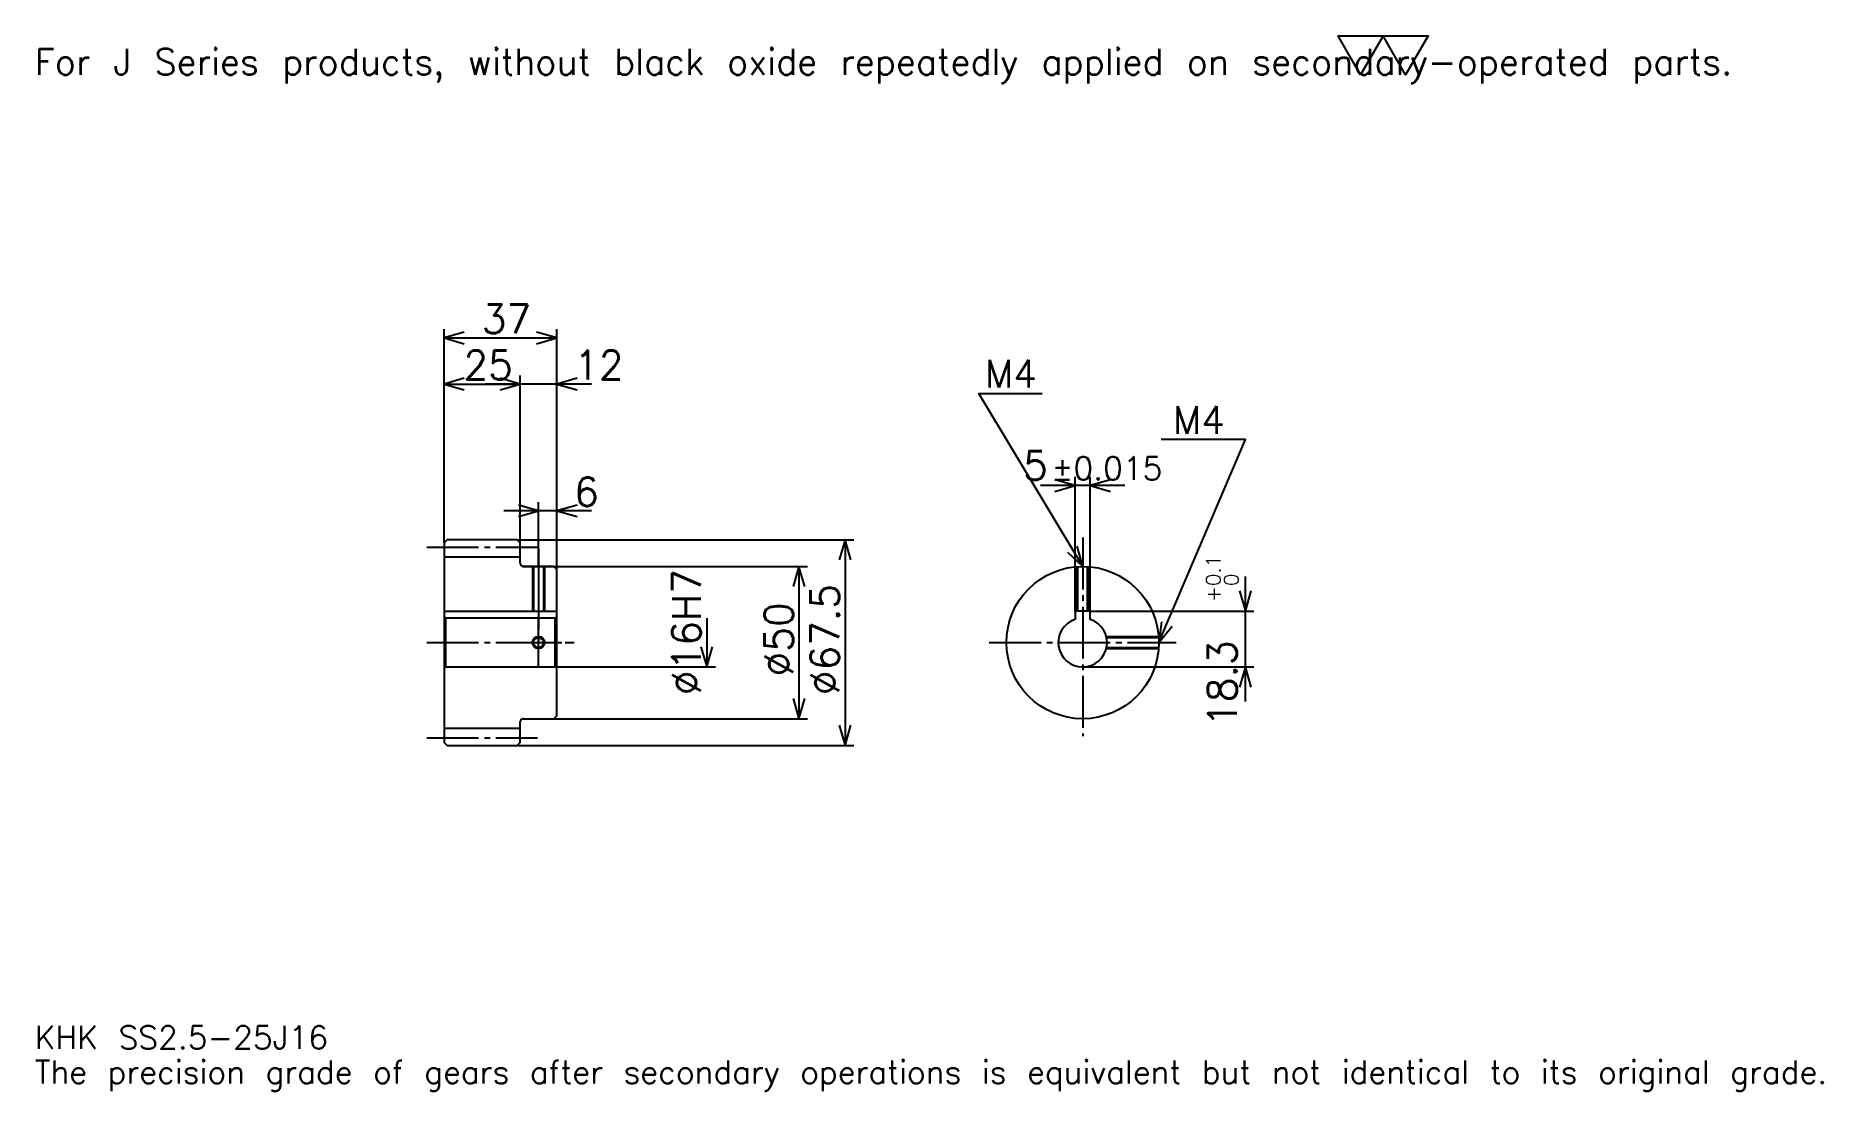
# Model space of a CAD drawing. Extents: x 19 to 606, y 7 to 353.
import ezdxf

# ---------------------------------------------------------------- set-up
doc = ezdxf.new("R2010")
doc.units = 0
doc.linetypes.add('DASHDOT', pattern=[22.695651, 17.021739, -1.891304, 1.891304, -1.891304])
doc.layers.get('0').update_dxf_attribs({"linetype": 'CONTINUOUS'})
doc.layers.add('DASHDOT', color=6, linetype='DASHDOT')
doc.styles.add('KANJI', font='TXT', dxfattribs={"bigfont": 'BIGFONT'})

msp = doc.modelspace()

# ---------------------------------------------------------------- linework, layer by layer
at = {"color": 5}
for p, q in [((153.195663, 187.891312), (153.195663, 256.92392)), ((153.195663, 254.086975), (190.195663, 254.086975)), ((190.195663, 187.891312), (190.195663, 256.92392)), ((178.195663, 187.891312), (178.195663, 241.793488)), ((153.195663, 238.956528), (178.195663, 238.956528)), ((201.543488, 238.956528), (166.847839, 238.956528)), ((376.565247, 205.619568), (348.869568, 205.619568)), ((360.217407, 164.441315), (360.217407, 208.456528)), ((365.217407, 164.441315), (365.217407, 208.456528)), ((184.195663, 187.891312), (184.195663, 200.184784)), ((201.543488, 197.347839), (172.847839, 197.347839)), ((153.195663, 186.891312), (153.195663, 187.891312)), ((177.195663, 187.891312), (190.195663, 187.891312)), ((178.195663, 186.891312), (178.195663, 187.891312)), ((184.195663, 179.141312), (184.195663, 187.891312)), ((184.195663, 179.141312), (184.195663, 187.891312)), ((190.195663, 187.891312), (287.597839, 187.891312)), ((190.195663, 178.141312), (190.195663, 187.891312)), ((284.760864, 187.891312), (284.760864, 120.391312)), ((179.195663, 179.141312), (190.195663, 179.141312)), ((190.195663, 179.141312), (272.467407, 179.141312)), ((269.630432, 179.141312), (269.630432, 129.141312)), ((416.086975, 134.793488), (416.086975, 175.789139)), ((365.217407, 164.441315), (418.923889, 164.441315)), ((239.369568, 162.141312), (239.369568, 146.141312)), ((190.195663, 146.141312), (242.206543, 146.141312)), ((362.717407, 146.141312), (418.923889, 146.141312)), ((179.195663, 129.141312), (190.195663, 129.141312)), ((190.195663, 129.141312), (272.467407, 129.141312)), ((177.195663, 120.391312), (190.195663, 120.391312)), ((190.195663, 120.391312), (287.597839, 120.391312))]:
    msp.add_line(p, q, dxfattribs=at)
at = {"color": 4}
for p, q in [((153.195663, 182.266312), (178.195663, 182.266312)), ((153.195663, 164.441315), (190.195663, 164.441315)), ((153.695663, 162.141312), (153.695663, 146.141312)), ((189.695663, 162.141312), (190.195663, 162.641312)), ((189.695663, 146.141312), (190.195663, 145.641312)), ((153.195663, 126.016312), (178.195663, 126.016312))]:
    msp.add_line(p, q, dxfattribs=at)
at = {"color": 7}
msp.add_lwpolyline([(453.913055, 340.434784), (446.536957, 353.220001), (476.041321, 353.220001), (468.665222, 340.434784), (461.289154, 353.220001), (453.913055, 340.434784)], dxfattribs=at)
at = {"color": 5}
for points in [[(159.815231, 255.978271), (153.195663, 254.086975), (159.815231, 252.195663)], [(183.576096, 252.195663), (190.195663, 254.086975), (183.576096, 255.978271)], [(159.815231, 240.847839), (153.195663, 238.956528), (159.815231, 237.065216)], [(171.576096, 237.065216), (178.195663, 238.956528), (171.576096, 240.847839)], [(171.576096, 237.065216), (178.195663, 238.956528), (171.576096, 240.847839)], [(196.815231, 240.847839), (190.195663, 238.956528), (196.815231, 237.065216)], [(362.717407, 179.141312), (328.67392, 235.880432), (349.478271, 235.880432)], [(387.717407, 154.141312), (416.086975, 220.75), (388.473907, 220.75)], [(353.597839, 203.728271), (360.217407, 205.619568), (353.597839, 207.51088)], [(371.836975, 207.51088), (365.217407, 205.619568), (371.836975, 203.728271)], [(177.576096, 195.456528), (184.195663, 197.347839), (177.576096, 199.239136)], [(196.815231, 199.239136), (190.195663, 197.347839), (196.815231, 195.456528)], [(286.652191, 181.271744), (284.760864, 187.891312), (282.869568, 181.271744)], [(357.68988, 183.844467), (362.717407, 179.141312), (360.933441, 185.790604)], [(271.521759, 172.521744), (269.630432, 179.141312), (267.739136, 172.521744)], [(414.195679, 171.060883), (416.086975, 164.441315), (417.978271, 171.060883)], [(388.571228, 160.97261), (387.717407, 154.141312), (392.051331, 159.490387)], [(237.478271, 152.76088), (239.369568, 146.141312), (241.26088, 152.76088)], [(417.978271, 139.521744), (416.086975, 146.141312), (414.195679, 139.521744)], [(267.739136, 135.76088), (269.630432, 129.141312), (271.521759, 135.76088)], [(282.869568, 127.01088), (284.760864, 120.391312), (286.652191, 127.01088)]]:
    msp.add_lwpolyline(points, dxfattribs=at)
at = {"color": 4}
for points in [[(178.195663, 180.141312), (178.195663, 186.891312), (177.195663, 187.891312), (154.195663, 187.891312), (153.195663, 186.891312), (153.195663, 145.641312)], [(179.195663, 129.141312), (189.195663, 129.141312), (190.195663, 130.141312), (190.195663, 178.141312), (189.195663, 179.141312), (179.195663, 179.141312)], [(182.195663, 179.141312), (182.195663, 164.441315)], [(182.575668, 179.141312), (182.575668, 164.441315)], [(185.815659, 179.141312), (185.815659, 164.441315)], [(186.195663, 179.141312), (186.195663, 164.441315)], [(360.717407, 164.441315), (360.717407, 179.061188)], [(361.097412, 164.441315), (361.097412, 179.088776)], [(364.337402, 164.441315), (364.337402, 179.088776)], [(364.717407, 164.441315), (364.717407, 179.061188)], [(365.217407, 161.740646), (365.217407, 164.441315), (360.217407, 164.441315), (360.217407, 161.740646)], [(153.195663, 145.641312), (153.695663, 146.141312), (189.695663, 146.141312), (189.695663, 162.141312), (153.695663, 162.141312), (153.195663, 162.641312)], [(370.463379, 156.141312), (387.637268, 156.141312)], [(370.551666, 155.761307), (387.664856, 155.761307)], [(370.551666, 152.521317), (387.664856, 152.521317)], [(370.463379, 152.141312), (387.637268, 152.141312)], [(153.195663, 145.641312), (153.195663, 121.391312), (154.195663, 120.391312), (177.195663, 120.391312), (178.195663, 121.391312), (178.195663, 128.141312)]]:
    msp.add_lwpolyline(points, dxfattribs=at)
for centre, radius in [((362.717407, 154.141312), 25), ((184.195663, 154.141312), 1.62)]:
    msp.add_circle(centre, radius, dxfattribs=at)
at = {"color": 7}
msp.add_circle((184.195663, 154.141312), 2, dxfattribs=at)
at = {"color": 4}
for centre, radius, start, end in [((179.195663, 180.141312), 1, 180, 270), ((362.717407, 154.141312), 8, 108.209957329, 71.790042671), ((179.195663, 128.141312), 1, 90, 180)]:
    msp.add_arc(centre, radius, start, end, dxfattribs=at)
at = {"layer": 'DASHDOT', "color": 7}
for p, q in [((362.717407, 188.597839), (362.717407, 123.4674)), ((147.521744, 185.391312), (183.869583, 185.391312)), ((184.195663, 179.141312), (184.195663, 154.141312)), ((147.521744, 154.141312), (195.869568, 154.141312)), ((332.043488, 154.141312), (393.391296, 154.141312)), ((147.521744, 122.891312), (183.869583, 122.891312))]:
    msp.add_line(p, q, dxfattribs=at)
for points in [[(184.195663, 184.815216), (184.195663, 158.767395)], [(184.195663, 146.467392), (184.195663, 161.815231)], [(176.521759, 154.141312), (191.869568, 154.141312)]]:
    msp.add_lwpolyline(points, dxfattribs=at)

# ---------------------------------------------------------------- texts
at = {"color": 7, "style": 'KANJI'}
for s, height, p in [('For J Series products, without black oxide repeatedly applied on secondary-operated parts.', 8.51087, (18.913044, 340.434784)), ('37', 9.456522, (165.54892, 255.600006)), ('25', 9.456522, (159.54892, 240.469574)), ('12', 9.456522, (195.869568, 240.469574)), ('M4', 9.078261, (330.565247, 237.771744)), ('M4', 9.078261, (392.256531, 222.641312)), ('5', 9.456522, (343.197266, 207.51088)), ('%%p0.015', 7.565217, (352.558075, 207.51088)), ('6', 9.456522, (195.869568, 198.86087)), ('KHK SS2.5-25J16', 7.565217, (18.913044, 20.804348)), ('The precision grade of gears after secondary operations is equivalent but not identical to its original grade.', 7.565217, (18.913044, 9.456522))]:
    msp.add_text(s, height=height, dxfattribs=at).set_placement(p)
for s, height, p in [('%%c16H7', 9.456522, (237.478271, 136.883163)), ('0.1', 4.728261, (407.954346, 172.724609)), ('0', 4.728261, (413.817383, 172.724609)), ('%%c67.5', 9.456522, (282.869568, 136.883163)), ('+', 4.728261, (407.954346, 167.428955)), ('%%c50', 9.456522, (267.739136, 143.029907)), ('18.3', 9.456522, (413.25, 126.497375))]:
    msp.add_text(s, height=height, rotation=90, dxfattribs=at).set_placement(p)

doc.saveas('drawing.dxf')
